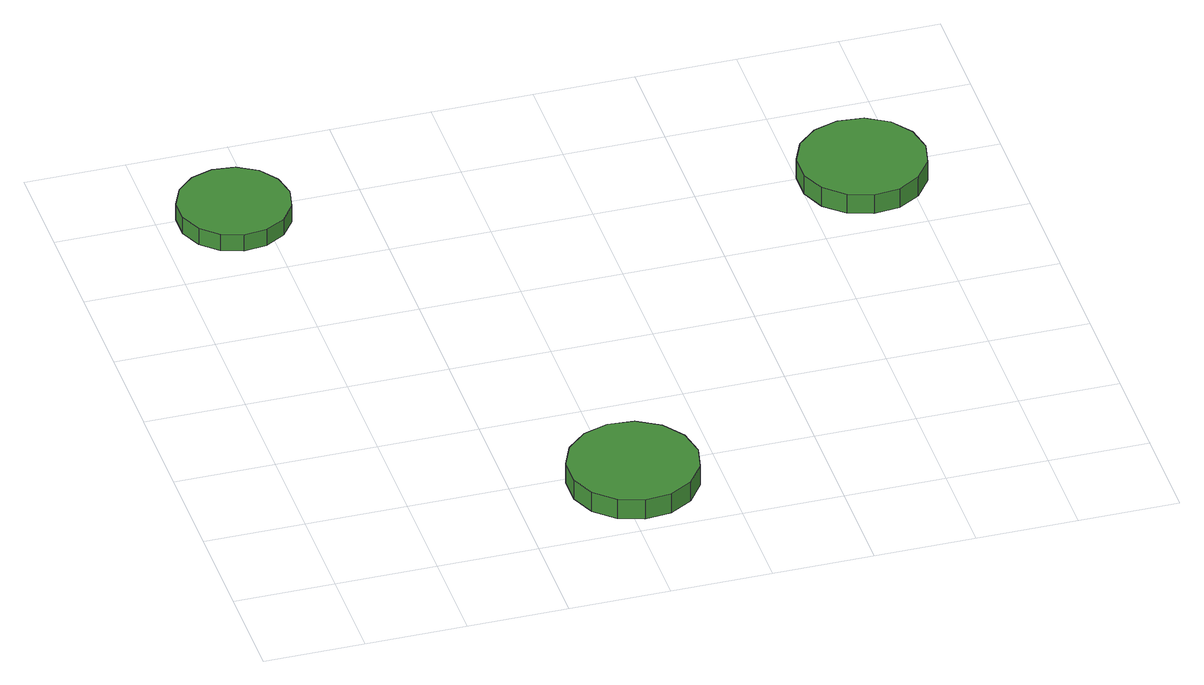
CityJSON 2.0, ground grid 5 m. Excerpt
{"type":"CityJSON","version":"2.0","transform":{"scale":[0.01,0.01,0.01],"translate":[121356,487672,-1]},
"CityObjects":{
"tree1":{"type":"SolitaryVegetationObject","attributes":{"function":"something"},"geometry":[{"type":"MultiSurface","lod":"1","boundaries":[[[0,1,2,3,4,5,6,7,8,9,10,11,12,13,14]],[[15,16,17,18,19,20,21,22,23,24,25,26,27,28,29]],[[0,29,28,1]],[[1,28,27,2]],[[2,27,26,3]],[[3,26,25,4]],[[4,25,24,5]],[[5,24,23,6]],[[6,23,22,7]],[[7,22,21,8]],[[8,21,20,9]],[[9,20,19,10]],[[10,19,18,11]],[[11,18,17,12]],[[12,17,16,13]],[[13,16,15,14]],[[14,15,29,0]]]}]},
"tree2":{"type":"SolitaryVegetationObject","attributes":{"function":"something"},"geometry":[{"type":"MultiSurface","lod":"1","boundaries":[[[30,31,32,33,34,35,36,37,38,39,40,41,42,43,44]],[[45,46,47,48,49,50,51,52,53,54,55,56,57,58,59]],[[30,59,58,31]],[[31,58,57,32]],[[32,57,56,33]],[[33,56,55,34]],[[34,55,54,35]],[[35,54,53,36]],[[36,53,52,37]],[[37,52,51,38]],[[38,51,50,39]],[[39,50,49,40]],[[40,49,48,41]],[[41,48,47,42]],[[42,47,46,43]],[[43,46,45,44]],[[44,45,59,30]]]}]},
"tree3":{"type":"SolitaryVegetationObject","attributes":{"function":"something"},"geometry":[{"type":"MultiSurface","lod":"1","boundaries":[[[60,61,62,63,64,65,66,67,68,69,70,71,72,73,74]],[[75,76,77,78,79,80,81,82,83,84,85,86,87,88,89]],[[60,89,88,61]],[[61,88,87,62]],[[62,87,86,63]],[[63,86,85,64]],[[64,85,84,65]],[[65,84,83,66]],[[66,83,82,67]],[[67,82,81,68]],[[68,81,80,69]],[[69,80,79,70]],[[70,79,78,71]],[[71,78,77,72]],[[72,77,76,73]],[[73,76,75,74]],[[74,75,89,60]]]}]}
},
"vertices":[
[640,2938,183],[616,3050,183],[549,3142,183],[450,3199,183],[337,3211,183],[228,3176,183],[144,3100,183],[97,2995,183],[97,2881,183],[144,2777,183],[228,2701,183],[337,2666,183],[450,2678,183],[549,2735,183],[616,2827,183],[616,2827,90],[549,2735,90],[450,2678,90],[337,2666,90],[228,2701,90],[144,2777,90],[97,2881,90],[97,2995,90],[144,3100,90],[228,3176,90],[337,3211,90],[450,3199,90],[549,3142,90],[616,3050,90],[640,2938,90],
[1900,404,189],[1872,534,189],[1794,641,189],[1679,708,189],[1548,721,189],[1421,680,189],[1323,592,189],[1269,471,189],[1269,338,189],[1323,217,189],[1421,128,189],[1548,87,189],[1679,101,189],[1794,167,189],[1872,275,189],[1872,275,79],[1794,167,79],[1679,101,79],[1548,87,79],[1421,128,79],[1323,217,79],[1269,338,79],[1269,471,79],[1323,592,79],[1421,680,79],[1548,721,79],[1679,708,79],[1794,641,79],[1872,534,79],[1900,404,79],
[3615,2440,188],[3588,2566,188],[3512,2671,188],[3400,2736,188],[3271,2749,188],[3148,2709,188],[3052,2623,188],[3000,2505,188],[3000,2375,188],[3052,2257,188],[3148,2171,188],[3271,2131,188],[3400,2144,188],[3512,2209,188],[3588,2313,188],[3588,2313,79],[3512,2209,79],[3400,2144,79],[3271,2131,79],[3148,2171,79],[3052,2257,79],[3000,2375,79],[3000,2505,79],[3052,2623,79],[3148,2709,79],[3271,2749,79],[3400,2736,79],[3512,2671,79],[3588,2566,79],[3615,2440,79]
]}
